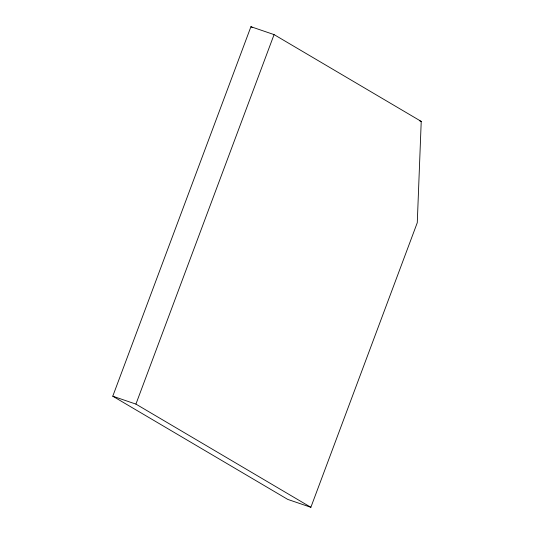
<?xml version="1.0" encoding="UTF-8"?>
<svg xmlns="http://www.w3.org/2000/svg" width="534" height="534" viewBox="0 0 534 534"><rect width="100%" height="100%" fill="white"/><g stroke="black" fill="none" stroke-linecap="round" stroke-linejoin="round"><path stroke-width="0.8" d="M421.226 121.405L417.274 222.711L310.868 507.3L287.726 499.397L112.774 396.201L250.927 26.7L274.069 34.603L421.226 121.405L419.684 120.878M310.868 507.3L135.923 404.104L274.069 34.603M112.774 396.201L135.923 404.104M250.927 26.7L252.362 27.548"/></g></svg>
